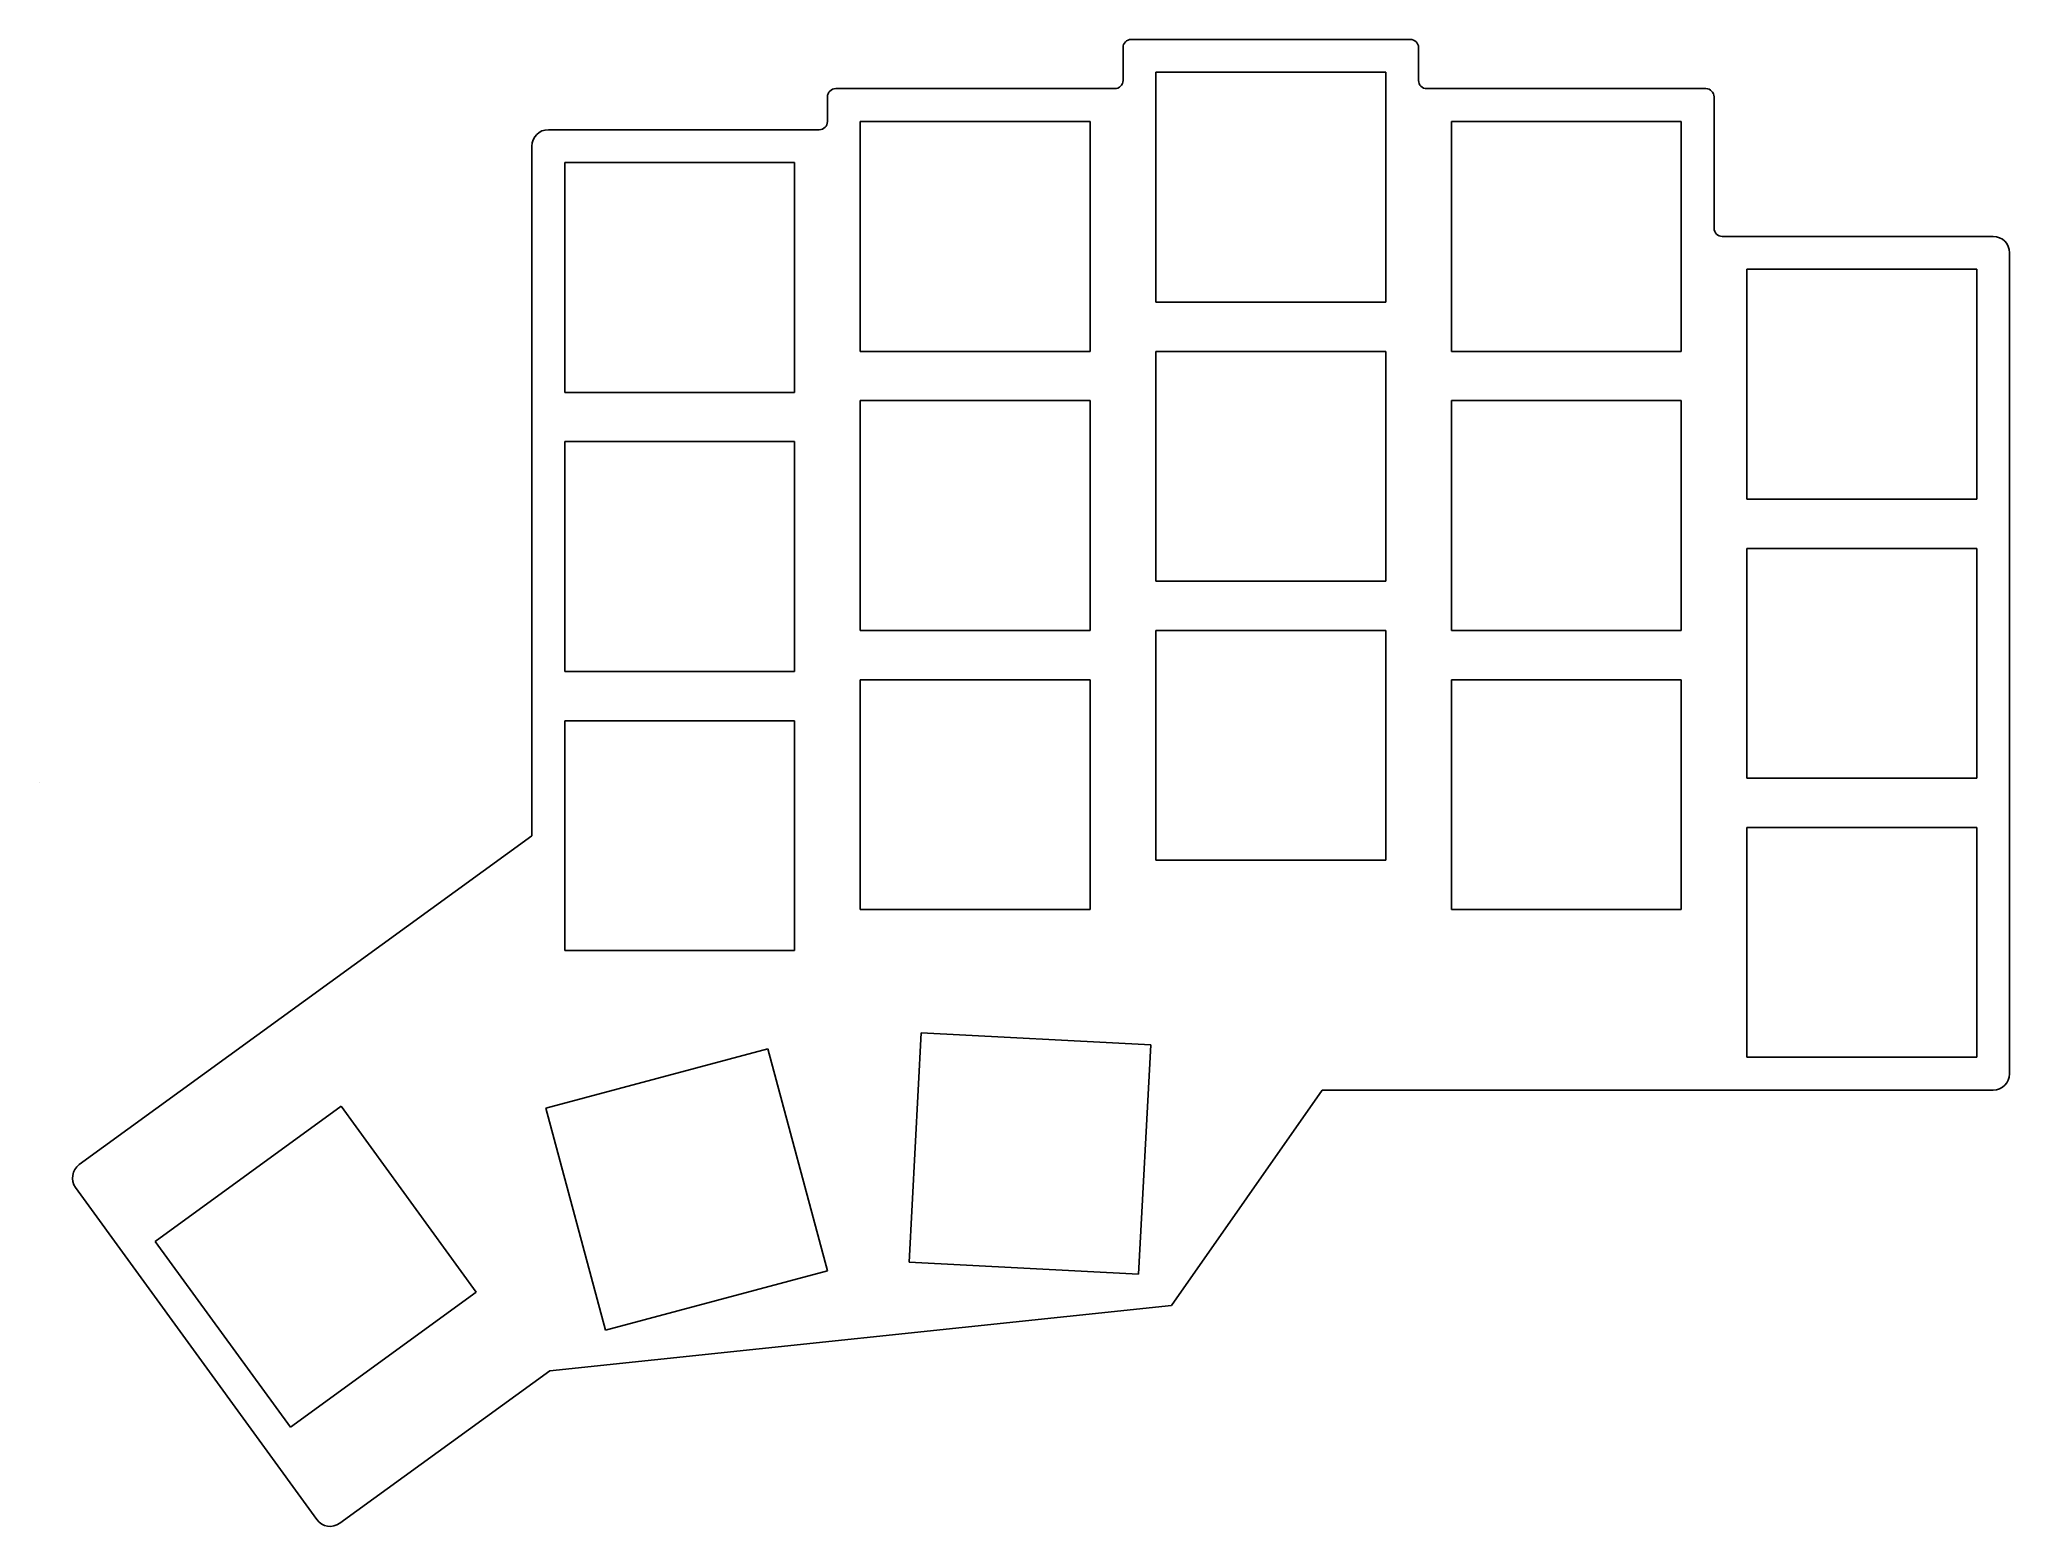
# Model space of a CAD drawing. Extents: x 0 to 120, y -57 to 34.
import ezdxf

# ---------------------------------------------------------------- set-up
doc = ezdxf.new("R2010")
doc.units = 0
doc.layers.get('0').update_dxf_attribs({"linetype": 'CONTINUOUS'})

msp = doc.modelspace()

# ---------------------------------------------------------------- linework, layer by layer
at = {"color": 7}
for p, q in [((83.833779, 33.658177), (66.833785, 33.658177)), ((83.833779, 33.658177), (66.833785, 33.658177)), ((66.333785, 33.158178), (66.333785, 31.158178)), ((66.333785, 33.158178), (66.333785, 31.158178)), ((84.333779, 31.158178), (84.333779, 33.158178)), ((84.333779, 31.158178), (84.333779, 33.158178)), ((82.333779, 31.658178), (68.333784, 31.658178)), ((68.333784, 31.658178), (68.333784, 17.658183)), ((68.333784, 31.658178), (68.333784, 17.658183)), ((82.333779, 31.658178), (68.333784, 31.658178)), ((82.333779, 17.658183), (82.333779, 31.658178)), ((82.333779, 17.658183), (82.333779, 31.658178)), ((48.333791, 30.158179), (48.333791, 28.658179)), ((48.333791, 30.158179), (48.333791, 28.658179)), ((65.833785, 30.658178), (48.833791, 30.658178)), ((65.833785, 30.658178), (48.833791, 30.658178)), ((101.833773, 30.658178), (84.833779, 30.658178)), ((101.833773, 30.658178), (84.833779, 30.658178)), ((102.333773, 22.158181), (102.333773, 30.158179)), ((102.333773, 22.158181), (102.333773, 30.158179)), ((47.833791, 28.158179), (31.333797, 28.158179)), ((47.833791, 28.158179), (31.333797, 28.158179)), ((64.333786, 28.658179), (50.333791, 28.658179)), ((50.333791, 28.658179), (50.333791, 14.658184)), ((50.333791, 28.658179), (50.333791, 14.658184)), ((64.333786, 28.658179), (50.333791, 28.658179)), ((64.333786, 14.658184), (64.333786, 28.658179)), ((64.333786, 14.658184), (64.333786, 28.658179)), ((100.333773, 28.658179), (86.333778, 28.658179)), ((86.333778, 28.658179), (86.333778, 14.658184)), ((86.333778, 28.658179), (86.333778, 14.658184)), ((100.333773, 28.658179), (86.333778, 28.658179)), ((100.333773, 14.658184), (100.333773, 28.658179)), ((100.333773, 14.658184), (100.333773, 28.658179)), ((30.333797, 27.15818), (30.333797, -14.847646)), ((30.333797, 27.15818), (30.333797, -14.847646)), ((46.333792, 26.15818), (32.333797, 26.15818)), ((32.333797, 26.15818), (32.333797, 12.158185)), ((32.333797, 26.15818), (32.333797, 12.158185)), ((46.333792, 26.15818), (32.333797, 26.15818)), ((46.333792, 12.158185), (46.333792, 26.15818)), ((46.333792, 12.158185), (46.333792, 26.15818)), ((119.333767, 21.658182), (102.833772, 21.658182)), ((119.333767, 21.658182), (102.833772, 21.658182)), ((120.333766, -29.341801), (120.333766, 20.658182)), ((120.333766, -29.341801), (120.333766, 20.658182)), ((118.333767, 19.658182), (104.333772, 19.658182)), ((104.333772, 19.658182), (104.333772, 5.658187)), ((104.333772, 19.658182), (104.333772, 5.658187)), ((118.333767, 19.658182), (104.333772, 19.658182)), ((118.333767, 5.658187), (118.333767, 19.658182)), ((118.333767, 5.658187), (118.333767, 19.658182)), ((68.333784, 17.658183), (82.333779, 17.658183)), ((68.333784, 17.658183), (82.333779, 17.658183)), ((50.333791, 14.658184), (64.333786, 14.658184)), ((50.333791, 14.658184), (64.333786, 14.658184)), ((82.333779, 14.658184), (68.333784, 14.658184)), ((68.333784, 14.658184), (68.333784, 0.658189)), ((68.333784, 14.658184), (68.333784, 0.658189)), ((82.333779, 14.658184), (68.333784, 14.658184)), ((82.333779, 0.658189), (82.333779, 14.658184)), ((82.333779, 0.658189), (82.333779, 14.658184)), ((86.333778, 14.658184), (100.333773, 14.658184)), ((86.333778, 14.658184), (100.333773, 14.658184)), ((32.333797, 12.158185), (46.333792, 12.158185)), ((32.333797, 12.158185), (46.333792, 12.158185)), ((64.333786, 11.658185), (50.333791, 11.658185)), ((50.333791, 11.658185), (50.333791, -2.3418)), ((50.333791, 11.658185), (50.333791, -2.3418)), ((64.333786, 11.658185), (50.333791, 11.658185)), ((64.333786, -2.3418), (64.333786, 11.658185)), ((64.333786, -2.3418), (64.333786, 11.658185)), ((100.333773, 11.658185), (86.333778, 11.658185)), ((86.333778, 11.658185), (86.333778, -2.3418)), ((86.333778, 11.658185), (86.333778, -2.3418)), ((100.333773, 11.658185), (86.333778, 11.658185)), ((100.333773, -2.3418), (100.333773, 11.658185)), ((100.333773, -2.3418), (100.333773, 11.658185)), ((46.333792, 9.158186), (32.333797, 9.158186)), ((32.333797, 9.158186), (32.333797, -4.841799)), ((32.333797, 9.158186), (32.333797, -4.841799)), ((46.333792, 9.158186), (32.333797, 9.158186)), ((46.333792, -4.841799), (46.333792, 9.158186)), ((46.333792, -4.841799), (46.333792, 9.158186)), ((104.333772, 5.658187), (118.333767, 5.658187)), ((104.333772, 5.658187), (118.333767, 5.658187)), ((118.333767, 2.658188), (104.333772, 2.658188)), ((104.333772, 2.658188), (104.333772, -11.341802)), ((104.333772, 2.658188), (104.333772, -11.341802)), ((118.333767, 2.658188), (104.333772, 2.658188)), ((118.333767, -11.341802), (118.333767, 2.658188)), ((118.333767, -11.341802), (118.333767, 2.658188)), ((68.333784, 0.658189), (82.333779, 0.658189)), ((68.333784, 0.658189), (82.333779, 0.658189)), ((50.333791, -2.3418), (64.333786, -2.3418)), ((50.333791, -2.3418), (64.333786, -2.3418)), ((82.333779, -2.3418), (68.333784, -2.3418)), ((68.333784, -2.3418), (68.333784, -16.341795)), ((68.333784, -2.3418), (68.333784, -16.341795)), ((82.333779, -2.3418), (68.333784, -2.3418)), ((82.333779, -16.341795), (82.333779, -2.3418)), ((82.333779, -16.341795), (82.333779, -2.3418)), ((86.333778, -2.3418), (100.333773, -2.3418)), ((86.333778, -2.3418), (100.333773, -2.3418)), ((32.333797, -4.841799), (46.333792, -4.841799)), ((32.333797, -4.841799), (46.333792, -4.841799)), ((64.333786, -5.341799), (50.333791, -5.341799)), ((50.333791, -5.341799), (50.333791, -19.341794)), ((50.333791, -5.341799), (50.333791, -19.341794)), ((64.333786, -5.341799), (50.333791, -5.341799)), ((64.333786, -19.341794), (64.333786, -5.341799)), ((64.333786, -19.341794), (64.333786, -5.341799)), ((100.333773, -5.341799), (86.333778, -5.341799)), ((86.333778, -5.341799), (86.333778, -19.341794)), ((86.333778, -5.341799), (86.333778, -19.341794)), ((100.333773, -5.341799), (86.333778, -5.341799)), ((100.333773, -19.341794), (100.333773, -5.341799)), ((100.333773, -19.341794), (100.333773, -5.341799)), ((46.333792, -7.841798), (32.333797, -7.841798)), ((32.333797, -7.841798), (32.333797, -21.841803)), ((32.333797, -7.841798), (32.333797, -21.841803)), ((46.333792, -7.841798), (32.333797, -7.841798)), ((46.333792, -21.841803), (46.333792, -7.841798)), ((46.333792, -21.841803), (46.333792, -7.841798)), ((0.333808, -11.628607), (0.333808, -11.628607)), ((0.333808, -11.628607), (0.333808, -11.628607)), ((0.333808, -11.628607), (0.333808, -11.628607)), ((0.333808, -11.628607), (0.333808, -11.628607)), ((0.333808, -11.628607), (0.333808, -11.628607)), ((0.333808, -11.628607), (0.333808, -11.628607)), ((0.333808, -11.628607), (0.333808, -11.628607)), ((0.333808, -11.628607), (0.333808, -11.628607)), ((0.333808, -11.628607), (0.333808, -11.628607)), ((0.333808, -11.628607), (0.333808, -11.628607)), ((0.333808, -11.628607), (0.333808, -11.628607)), ((0.333808, -11.628607), (0.333808, -11.628607)), ((0.333808, -11.628607), (0.333808, -11.628607)), ((0.333808, -11.628607), (0.333808, -11.628607)), ((0.333808, -11.628607), (0.333808, -11.628607)), ((0.333808, -11.628607), (0.333808, -11.628607)), ((0.333808, -11.628607), (0.333808, -11.628607)), ((0.333808, -11.628607), (0.333808, -11.628607)), ((0.333808, -11.628607), (0.333808, -11.628607)), ((0.333808, -11.628607), (0.333808, -11.628607)), ((0.333808, -11.628607), (0.333808, -11.628607)), ((0.333808, -11.628607), (0.333808, -11.628607)), ((0.333808, -11.628607), (0.333808, -11.628607)), ((0.333808, -11.628607), (0.333808, -11.628607)), ((0.333808, -11.628607), (0.333808, -11.628607)), ((0.333808, -11.628607), (0.333808, -11.628607)), ((0.333808, -11.628607), (0.333808, -11.628607)), ((0.333808, -11.628607), (0.333808, -11.628607)), ((0.333808, -11.628607), (0.333808, -11.628607)), ((0.333808, -11.628607), (0.333808, -11.628607)), ((0.333808, -11.628607), (0.333808, -11.628607)), ((0.333808, -11.628607), (0.333808, -11.628607)), ((0.333808, -11.628607), (0.333808, -11.628607)), ((0.333808, -11.628607), (0.333808, -11.628607)), ((0.333808, -11.628607), (0.333808, -11.628607)), ((0.333808, -11.628607), (0.333808, -11.628607)), ((0.333808, -11.628607), (0.333808, -11.628607)), ((0.333808, -11.628607), (0.333808, -11.628607)), ((0.333808, -11.628607), (0.333808, -11.628607)), ((0.333808, -11.628607), (0.333808, -11.628607)), ((0.333808, -11.628607), (0.333808, -11.628607)), ((0.333808, -11.628607), (0.333808, -11.628607)), ((0.333808, -11.628607), (0.333808, -11.628607)), ((0.333808, -11.628607), (0.333808, -11.628607)), ((0.333808, -11.628607), (0.333808, -11.628607)), ((0.333808, -11.628607), (0.333808, -11.628607)), ((0.333808, -11.628607), (0.333808, -11.628607)), ((0.333808, -11.628607), (0.333808, -11.628607)), ((0.333808, -11.628607), (0.333808, -11.628607)), ((0.333808, -11.628607), (0.333808, -11.628607)), ((0.333808, -11.628607), (0.333808, -11.628607)), ((0.333808, -11.628607), (0.333808, -11.628607)), ((0.333808, -11.628607), (0.333808, -11.628607)), ((0.333808, -11.628607), (0.333808, -11.628607)), ((0.333808, -11.628607), (0.333808, -11.628607)), ((0.333808, -11.628607), (0.333808, -11.628607)), ((0.333808, -11.628607), (0.333808, -11.628607)), ((0.333808, -11.628607), (0.333808, -11.628607)), ((0.333808, -11.628607), (0.333808, -11.628607)), ((0.333808, -11.628607), (0.333808, -11.628607)), ((0.333808, -11.628607), (0.333808, -11.628607)), ((0.333808, -11.628607), (0.333808, -11.628607)), ((0.333808, -11.628607), (0.333808, -11.628607)), ((0.333808, -11.628607), (0.333808, -11.628607)), ((0.333808, -11.628607), (0.333808, -11.628607)), ((0.333808, -11.628607), (0.333808, -11.628607)), ((0.333808, -11.628607), (0.333808, -11.628607)), ((0.333808, -11.628607), (0.333808, -11.628607)), ((0.333808, -11.628607), (0.333808, -11.628607)), ((0.333808, -11.628607), (0.333808, -11.628607)), ((0.333808, -11.628607), (0.333808, -11.628607)), ((0.333808, -11.628607), (0.333808, -11.628607)), ((0.333808, -11.628607), (0.333808, -11.628607)), ((0.333808, -11.628607), (0.333808, -11.628607)), ((0.333808, -11.628607), (0.333808, -11.628607)), ((0.333808, -11.628607), (0.333808, -11.628607)), ((0.333808, -11.628607), (0.333808, -11.628607)), ((0.333808, -11.628607), (0.333808, -11.628607)), ((0.333808, -11.628607), (0.333808, -11.628607)), ((0.333808, -11.628607), (0.333808, -11.628607)), ((0.333808, -11.628607), (0.333808, -11.628607)), ((0.333808, -11.628607), (0.333808, -11.628607)), ((0.333808, -11.628607), (0.333808, -11.628607)), ((0.333808, -11.628607), (0.333808, -11.628607)), ((0.333808, -11.628607), (0.333808, -11.628607)), ((0.333808, -11.628607), (0.333808, -11.628607)), ((0.333808, -11.628607), (0.333808, -11.628607)), ((0.333808, -11.628607), (0.333808, -11.628607)), ((0.333808, -11.628607), (0.333808, -11.628607)), ((0.333808, -11.628607), (0.333808, -11.628607)), ((0.333808, -11.628607), (0.333808, -11.628607)), ((0.333808, -11.628607), (0.333808, -11.628607)), ((0.333808, -11.628607), (0.333808, -11.628607)), ((0.333808, -11.628607), (0.333808, -11.628607)), ((0.333808, -11.628607), (0.333808, -11.628607)), ((0.333808, -11.628607), (0.333808, -11.628607)), ((0.333808, -11.628607), (0.333808, -11.628607)), ((0.333808, -11.628607), (0.333808, -11.628607)), ((0.333808, -11.628607), (0.333808, -11.628607)), ((0.333808, -11.628607), (0.333808, -11.628607)), ((0.333808, -11.628607), (0.333808, -11.628607)), ((0.333808, -11.628607), (0.333808, -11.628607)), ((0.333808, -11.628607), (0.333808, -11.628607)), ((0.333808, -11.628607), (0.333808, -11.628607)), ((0.333808, -11.628607), (0.333808, -11.628607)), ((0.333808, -11.628607), (0.333808, -11.628607)), ((0.333808, -11.628607), (0.333808, -11.628607)), ((0.333808, -11.628607), (0.333808, -11.628607)), ((0.333808, -11.628607), (0.333808, -11.628607)), ((0.333808, -11.628607), (0.333808, -11.628607)), ((0.333808, -11.628607), (0.333808, -11.628607)), ((0.333808, -11.628607), (0.333808, -11.628607)), ((0.333808, -11.628607), (0.333808, -11.628607)), ((0.333808, -11.628607), (0.333808, -11.628607)), ((0.333808, -11.628607), (0.333808, -11.628607)), ((0.333808, -11.628607), (0.333808, -11.628607)), ((0.333808, -11.628607), (0.333808, -11.628607)), ((0.333808, -11.628607), (0.333808, -11.628607)), ((0.333808, -11.628607), (0.333808, -11.628607)), ((0.333808, -11.628607), (0.333808, -11.628607)), ((0.333808, -11.628607), (0.333808, -11.628607)), ((0.333808, -11.628607), (0.333808, -11.628607)), ((0.333808, -11.628607), (0.333808, -11.628607)), ((0.333808, -11.628607), (0.333808, -11.628607)), ((0.333808, -11.628607), (0.333808, -11.628607)), ((0.333808, -11.628607), (0.333808, -11.628607)), ((0.333808, -11.628607), (0.333808, -11.628607)), ((0.333808, -11.628607), (0.333808, -11.628607)), ((0.333808, -11.628607), (0.333808, -11.628607)), ((0.333808, -11.628607), (0.333808, -11.628607)), ((0.333808, -11.628607), (0.333808, -11.628607)), ((0.333808, -11.628607), (0.333808, -11.628607)), ((0.333808, -11.628607), (0.333808, -11.628607)), ((0.333808, -11.628607), (0.333808, -11.628607)), ((0.333808, -11.628607), (0.333808, -11.628607)), ((0.333808, -11.628607), (0.333808, -11.628607)), ((0.333808, -11.628607), (0.333808, -11.628607)), ((0.333808, -11.628607), (0.333808, -11.628607)), ((0.333808, -11.628607), (0.333808, -11.628607)), ((0.333808, -11.628607), (0.333808, -11.628607)), ((0.333808, -11.628607), (0.333808, -11.628607)), ((0.333808, -11.628607), (0.333808, -11.628607)), ((0.333808, -11.628607), (0.333808, -11.628607)), ((0.333808, -11.628607), (0.333808, -11.628607)), ((0.333808, -11.628607), (0.333808, -11.628607)), ((0.333808, -11.628607), (0.333808, -11.628607)), ((0.333808, -11.628607), (0.333808, -11.628607)), ((0.333808, -11.628607), (0.333808, -11.628607)), ((0.333808, -11.628607), (0.333808, -11.628607)), ((0.333808, -11.628607), (0.333808, -11.628607)), ((0.333808, -11.628607), (0.333808, -11.628607)), ((0.333808, -11.628607), (0.333808, -11.628607)), ((104.333772, -11.341802), (118.333767, -11.341802)), ((104.333772, -11.341802), (118.333767, -11.341802)), ((118.333767, -14.341796), (104.333772, -14.341796)), ((104.333772, -14.341796), (104.333772, -28.341801)), ((104.333772, -14.341796), (104.333772, -28.341801)), ((118.333767, -14.341796), (104.333772, -14.341796)), ((118.333767, -28.341801), (118.333767, -14.341796)), ((118.333767, -28.341801), (118.333767, -14.341796)), ((30.333797, -14.847646), (2.760307, -34.880999)), ((2.760307, -34.880999), (30.333797, -14.847646)), ((68.333784, -16.341795), (82.333779, -16.341795)), ((68.333784, -16.341795), (82.333779, -16.341795)), ((50.333791, -19.341794), (64.333786, -19.341794)), ((50.333791, -19.341794), (64.333786, -19.341794)), ((86.333778, -19.341794), (100.333773, -19.341794)), ((86.333778, -19.341794), (100.333773, -19.341794)), ((32.333797, -21.841803), (46.333792, -21.841803)), ((32.333797, -21.841803), (46.333792, -21.841803)), ((54.039089, -26.841802), (53.30639, -40.822597)), ((54.039089, -26.841802), (53.30639, -40.822597)), ((68.019884, -27.574501), (54.039089, -26.841802)), ((68.019884, -27.574501), (54.039089, -26.841802)), ((67.287185, -41.555297), (68.019884, -27.574501)), ((67.287185, -41.555297), (68.019884, -27.574501)), ((44.710293, -27.822301), (31.187397, -31.4458)), ((44.710293, -27.822301), (31.187397, -31.4458)), ((48.333791, -41.345297), (44.710293, -27.822301)), ((48.333791, -41.345297), (44.710293, -27.822301)), ((104.333772, -28.341801), (118.333767, -28.341801)), ((104.333772, -28.341801), (118.333767, -28.341801)), ((69.287184, -43.456696), (78.470381, -30.3418)), ((69.287184, -43.456696), (78.470381, -30.3418)), ((78.470381, -30.3418), (119.333767, -30.3418)), ((119.333767, -30.3418), (78.470381, -30.3418)), ((18.716202, -31.3228), (7.389925, -39.551797)), ((18.716202, -31.3228), (7.389925, -39.551797)), ((26.945099, -42.648996), (18.716202, -31.3228)), ((26.945099, -42.648996), (18.716202, -31.3228)), ((31.187397, -31.4458), (34.810796, -44.968695)), ((31.187397, -31.4458), (34.810796, -44.968695)), ((2.539067, -36.277798), (17.233702, -56.503191)), ((2.539067, -36.277798), (17.233702, -56.503191)), ((7.389925, -39.551797), (15.618903, -50.877993)), ((7.389925, -39.551797), (15.618903, -50.877993)), ((34.810796, -44.968695), (48.333791, -41.345297)), ((34.810796, -44.968695), (48.333791, -41.345297)), ((53.30639, -40.822597), (67.287185, -41.555297)), ((53.30639, -40.822597), (67.287185, -41.555297)), ((15.618903, -50.877993), (26.945099, -42.648996)), ((15.618903, -50.877993), (26.945099, -42.648996)), ((31.412997, -47.437394), (69.287184, -43.456696)), ((31.412997, -47.437394), (69.287184, -43.456696)), ((18.630502, -56.724391), (31.412997, -47.437394)), ((18.630502, -56.724391), (31.412997, -47.437394))]:
    msp.add_line(p, q, dxfattribs=at)
for points in [[(66.833785, 33.658177), (66.557685, 33.658177), (66.333785, 33.434278), (66.333785, 33.158178)], [(66.333785, 33.158178), (66.333785, 33.434278), (66.557685, 33.658177), (66.833785, 33.658177)], [(84.333779, 33.158178), (84.333779, 33.434278), (84.109879, 33.658177), (83.833779, 33.658177)], [(83.833779, 33.658177), (84.109879, 33.658177), (84.333779, 33.434278), (84.333779, 33.158178)], [(48.833791, 30.658178), (48.557691, 30.658178), (48.333791, 30.434279), (48.333791, 30.158179)], [(48.333791, 30.158179), (48.333791, 30.434279), (48.557691, 30.658178), (48.833791, 30.658178)], [(66.333785, 31.158178), (66.333785, 30.882078), (66.109885, 30.658178), (65.833785, 30.658178)], [(66.333785, 31.158178), (66.333785, 30.882078), (66.109885, 30.658178), (65.833785, 30.658178)], [(84.833779, 30.658178), (84.557679, 30.658178), (84.333779, 30.882078), (84.333779, 31.158178)], [(84.833779, 30.658178), (84.557679, 30.658178), (84.333779, 30.882078), (84.333779, 31.158178)], [(102.333773, 30.158179), (102.333773, 30.434279), (102.109773, 30.658178), (101.833773, 30.658178)], [(101.833773, 30.658178), (102.109773, 30.658178), (102.333773, 30.434279), (102.333773, 30.158179)], [(31.333797, 28.158179), (30.781497, 28.158179), (30.333797, 27.71048), (30.333797, 27.15818)], [(30.333797, 27.15818), (30.333797, 27.71048), (30.781497, 28.158179), (31.333797, 28.158179)], [(48.333791, 28.658179), (48.333791, 28.382079), (48.109891, 28.158179), (47.833791, 28.158179)], [(48.333791, 28.658179), (48.333791, 28.382079), (48.109891, 28.158179), (47.833791, 28.158179)], [(102.833772, 21.658182), (102.557772, 21.658182), (102.333773, 21.882082), (102.333773, 22.158181)], [(102.833772, 21.658182), (102.557772, 21.658182), (102.333773, 21.882082), (102.333773, 22.158181)], [(120.333766, 20.658182), (120.333766, 21.210482), (119.885766, 21.658182), (119.333767, 21.658182)], [(119.333767, 21.658182), (119.885766, 21.658182), (120.333766, 21.210482), (120.333766, 20.658182)], [(119.333767, -30.3418), (119.885766, -30.3418), (120.333766, -29.894101), (120.333766, -29.341801)], [(120.333766, -29.341801), (120.333766, -29.894101), (119.885766, -30.3418), (119.333767, -30.3418)], [(2.760307, -34.880999), (2.313497, -35.205599), (2.214447, -35.830998), (2.539067, -36.277798)], [(2.539067, -36.277798), (2.214447, -35.830998), (2.313497, -35.205599), (2.760307, -34.880999)], [(17.233702, -56.503191), (17.558302, -56.949991), (18.183702, -57.048991), (18.630502, -56.724391)], [(18.630502, -56.724391), (18.183702, -57.048991), (17.558302, -56.949991), (17.233702, -56.503191)]]:
    msp.add_open_spline(points, degree=3, dxfattribs=at)

doc.saveas('drawing.dxf')
